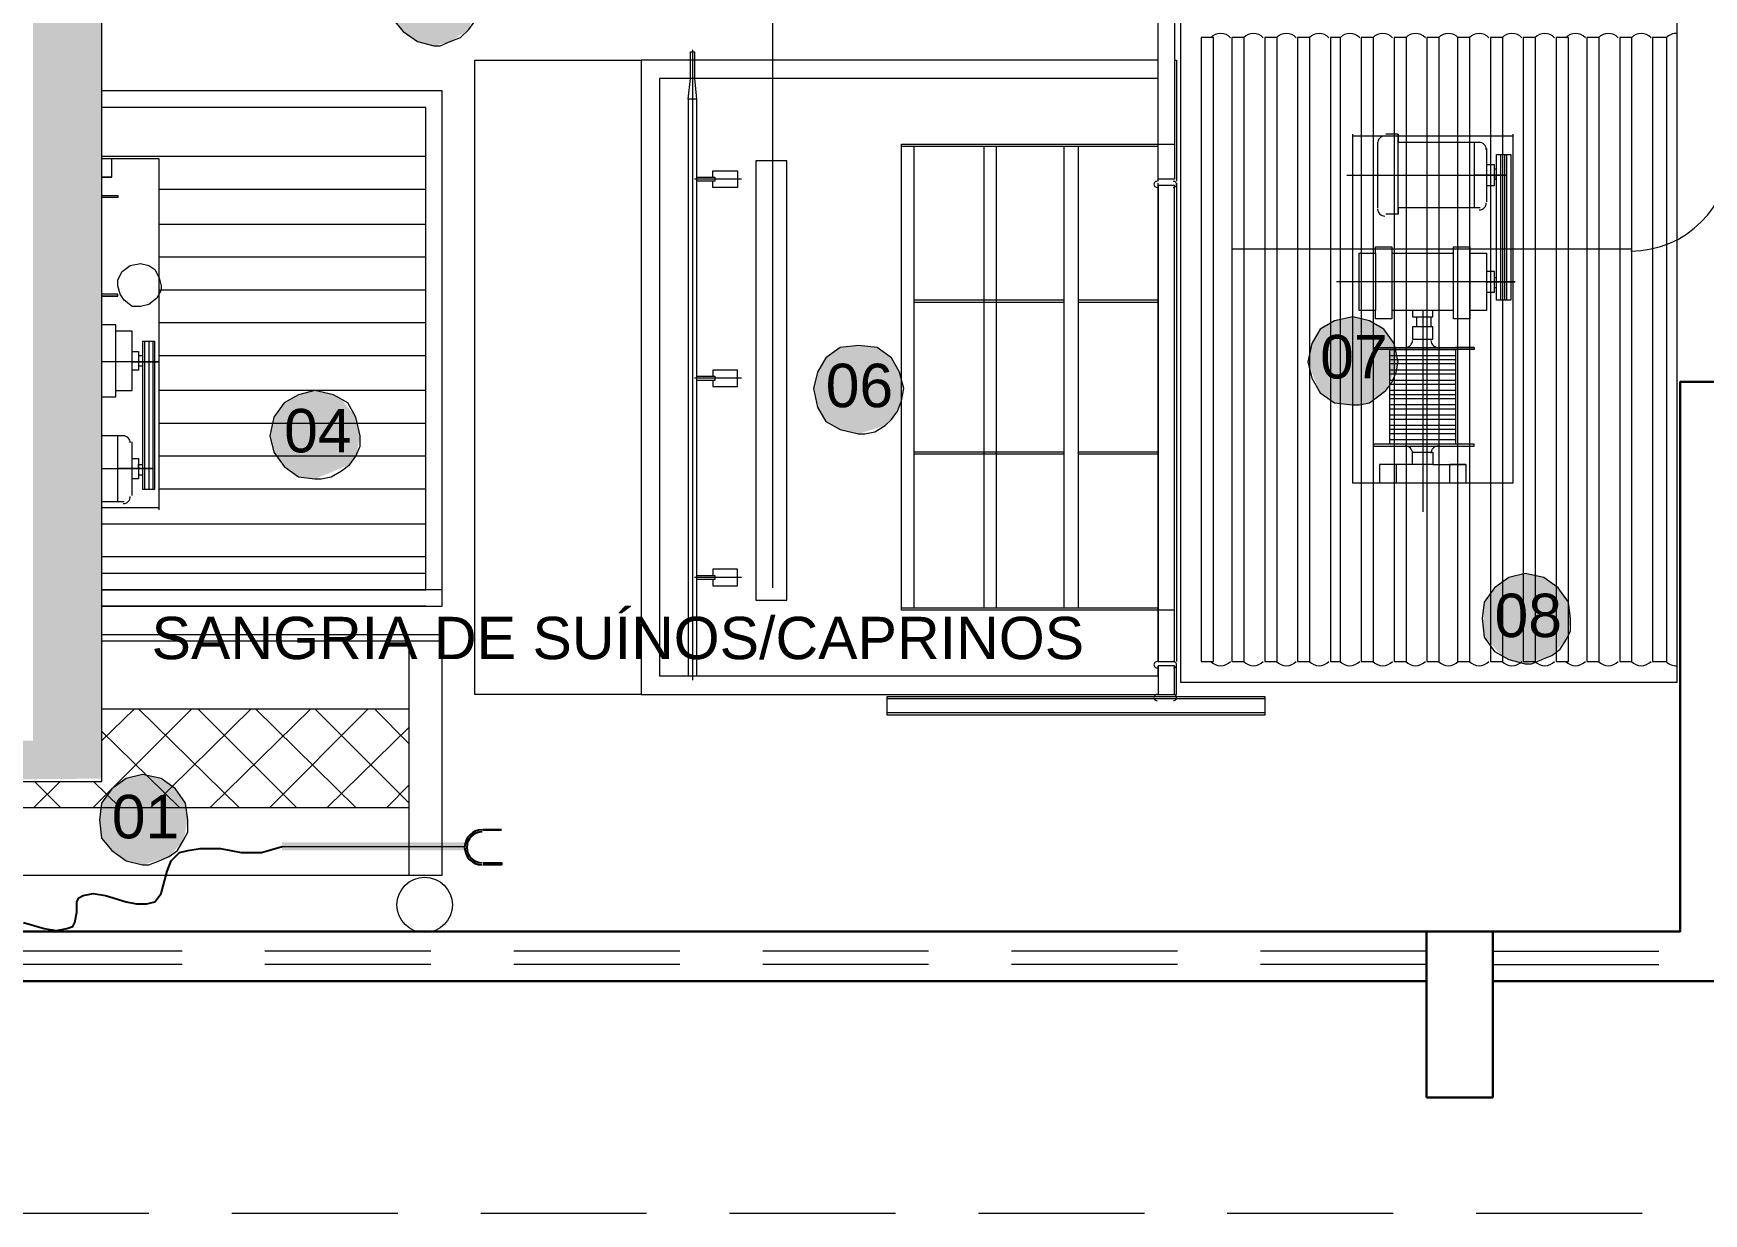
# Model space of a CAD drawing. Header units: metres. Extents: x 149 to 429, y -3 to 162.
# Drawn here: x 366.72 to 371.75, y 98.47 to 102.02 of the extents above; entities that cross this region are included whole.
import ezdxf

# ---------------------------------------------------------------- set-up
doc = ezdxf.new("R2010")
doc.units = ezdxf.units.M
doc.linetypes.add('IMPORT-Dashed _3_', pattern=[0.75, 0.5, -0.25])
doc.layers.add('1053_ARQ_BASE_MATADOURO_dwg', color=7, linetype='Continuous', lineweight=5, true_color=0x767676)
for name, color, linetype, lineweight in [('A-DETL', 7, 'Continuous', 5), ('A-DETL-GENF', 7, 'Continuous', 5), ('A-ESTRUTURA', 7, 'Continuous', 30), ('A-PAREDE', 7, 'Continuous', 30), ('A-TEXTO1', 7, 'Continuous', 5), ('A_PROJEÇÃO', 7, 'IMPORT-Dashed _3_', 5), ('PDF_equip 1020', 7, 'Continuous', 5), ('PDF_equip inox', 7, 'Continuous', 5), ('PDF_EQUIPAMENTOS', 7, 'Continuous', 5), ('PDF_Text', 7, 'Continuous', 5)]:
    doc.layers.add(name, color=color, linetype=linetype, lineweight=lineweight)
doc.styles.add('Arial_1', font='arial.ttf', dxfattribs={"height": 0.1308})
doc.styles.add('Arial_5', font='arial.ttf', dxfattribs={"height": 0.1275})

# ---------------------------------------------------------------- blocks, each defined once
blk = doc.blocks.new('1053_ARQ_BASE_MATADOURO_dwg_arq geral tgov-4039641-TÉRREO 1_20 - Dependente 2')
at = {"layer": 'A-ESTRUTURA', "color": 253, "true_color": 0xaaaaaa, "flags": 128}
blk.add_lwpolyline([(34.3046, 15.6332), (34.3046, 16.1332), (34.5046, 16.1332), (34.5046, 15.6332)], close=True, dxfattribs=at)
at = {"layer": 'A-PAREDE', "color": 253, "true_color": 0xaaaaaa}
blk.add_line((29.4796, 15.9832), (34.3046, 15.9832), dxfattribs=at)
at = {"layer": 'A-PAREDE', "color": 253, "true_color": 0xaaaaaa, "flags": 128}
for points in [[(34.5046, 16.1332), (35.0696, 16.1332), (35.0696, 17.7882), (35.2196, 17.7882), (35.2196, 15.9832), (34.5046, 15.9832)], [(29.4796, 16.5729), (29.4796, 16.1332), (34.3046, 16.1332)]]:
    blk.add_lwpolyline(points, dxfattribs=at)
at = {"layer": 'A_PROJEÇÃO', "color": 253, "true_color": 0xaaaaaa}
for p, q in [((34.3046, 16.0732), (29.4796, 16.0732)), ((34.5046, 16.0732), (39.3046, 16.0732)), ((34.3046, 16.0332), (29.4796, 16.0332)), ((34.5046, 16.0332), (39.3046, 16.0332))]:
    blk.add_line(p, q, dxfattribs=at)
at = {"layer": 'A_PROJEÇÃO', "color": 253, "true_color": 0xaaaaaa, "flags": 128}
blk.add_lwpolyline([(55.2046, 15.2832), (28.6296, 15.2832), (28.6296, 16.5729)], dxfattribs=at)
at = {"layer": 'A-TEXTO1', "insert": (30.4627, 17.0804), "char_height": 0.1275, "width": 3.354465, "attachment_point": 1, "line_spacing_factor": 0.941778, "style": 'Arial_5'}
blk.add_mtext('SANGRIA DE SUÍNOS/CAPRINOS', dxfattribs=at)
blk = doc.blocks.new('1053_ARQ_BASE_MATADOURO_dwg_ARQ GALPAO TGOV-4039645-TÉRREO 1_20 - Dependente 2')
at = {"layer": 'PDF_EQUIPAMENTOS', "true_color": 0xe2e2e2}
blk.add_hatch(color=254, dxfattribs=at).paths.add_polyline_path([(-10.6585, 6.5208), (-10.6585, 6.5455), (-11.2087, 6.5455), (-11.2087, 6.5208)])
at = {"layer": 'PDF_Text', "true_color": 0xe2e2e2}
h = blk.add_hatch(color=254, dxfattribs=at)
h.paths.add_polyline_path([(-12.1546, 6.4775), (-12.0742, 6.5022), (-12.031, 6.5517), (-12.0186, 6.6135), (-12.0248, 6.663), (-12.0557, 6.7062), (-12.1051, 6.7284), (-12.2163, 6.7284), (-12.2473, 6.7062), (-12.2782, 6.663), (-12.2906, 6.6135), (-12.2782, 6.5579), (-12.2473, 6.5208), (-12.2041, 6.4899)])
h.paths.add_polyline_path([(-11.6291, 6.4775), (-11.5487, 6.5022), (-11.5054, 6.5517), (-11.4931, 6.6135), (-11.4993, 6.663), (-11.5302, 6.7062), (-11.5796, 6.7385), (-11.6291, 6.7495), (-11.6786, 6.7372), (-11.7218, 6.7062), (-11.7527, 6.663), (-11.7589, 6.6135), (-11.7527, 6.5579), (-11.7218, 6.5208), (-11.6786, 6.4899)])
h.paths.add_polyline_path([(-7.4622, 7.0834), (-7.3818, 7.1081), (-7.3385, 7.1576), (-7.3261, 7.2194), (-7.3323, 7.2688), (-7.3632, 7.3121), (-7.4065, 7.343), (-7.4622, 7.3554), (-7.5116, 7.343), (-7.5549, 7.3121), (-7.5858, 7.2688), (-7.5894, 7.196), (-7.5858, 7.1637), (-7.5333, 7.1081), (-7.5116, 7.0957)])
h.paths.add_polyline_path([(-11.1098, 7.6398), (-11.0047, 7.6831), (-10.9861, 7.7078), (-10.9738, 7.7696), (-10.9861, 7.8253), (-11.0294, 7.8791), (-11.0541, 7.8933), (-11.1098, 7.9056), (-11.1592, 7.8933), (-11.2025, 7.8685), (-11.2334, 7.8253), (-11.2458, 7.7696), (-11.2334, 7.7202), (-11.2025, 7.6769), (-11.1592, 7.646)])
h.paths.add_polyline_path([(-9.4714, 7.7758), (-9.3911, 7.8005), (-9.3725, 7.8191), (-9.3416, 7.8747), (-9.3416, 7.9365), (-9.3478, 7.9613), (-9.3725, 8.0046), (-9.4158, 8.0355), (-9.4714, 8.0416), (-9.5271, 8.0355), (-9.5704, 8.0046), (-9.5951, 7.9613), (-9.6074, 7.9118), (-9.5951, 7.8562), (-9.5704, 7.8129), (-9.5271, 7.7882)])
h.paths.add_polyline_path([(-7.9629, 7.8624), (-7.932, 7.8685), (-7.8826, 7.9056), (-7.8455, 7.9922), (-7.8578, 8.0478), (-7.8887, 8.0911), (-7.932, 8.1158), (-7.9815, 8.1282), (-8.0371, 8.1158), (-8.0804, 8.0911), (-8.1051, 8.0478), (-8.1175, 7.9922), (-8.0839, 7.9056), (-8.0804, 7.8995), (-8.0371, 7.8685), (-7.9815, 7.8624)])
h.paths.add_polyline_path([(-12.1546, 8.2395), (-12.0804, 8.2642), (-12.0248, 8.3384), (-12.0248, 8.4002), (-12.0371, 8.4336), (-12.0619, 8.4682), (-12.1051, 8.4991), (-12.1546, 8.5115), (-12.2102, 8.4991), (-12.2535, 8.4682), (-12.2782, 8.425), (-12.2906, 8.3755), (-12.2782, 8.3199), (-12.2535, 8.2766), (-12.2102, 8.2518)])
h.paths.add_polyline_path([(-10.7512, 8.9443), (-10.7017, 8.9566), (-10.6461, 8.9937), (-10.6152, 9.0803), (-10.6275, 9.1298), (-10.6523, 9.173), (-10.6956, 9.2039), (-10.7512, 9.2163), (-10.8007, 9.2039), (-10.8439, 9.173), (-10.8793, 9.1118), (-10.8872, 9.0803), (-10.8748, 9.0246), (-10.8439, 8.9876), (-10.8007, 8.9566)])
h.paths.add_polyline_path([(-8.9645, 9.5192), (-8.8903, 9.544), (-8.8346, 9.6182), (-8.8346, 9.68), (-8.847, 9.7134), (-8.8717, 9.748), (-8.915, 9.7789), (-8.9645, 9.7913), (-9.0201, 9.7789), (-9.0634, 9.748), (-9.0881, 9.7047), (-9.1005, 9.6553), (-9.0881, 9.5996), (-9.0634, 9.5563), (-9.0201, 9.5316)])
at = {"layer": 'PDF_equip 1020', "color": 253, "true_color": 0xaaaaaa}
for p, q in [((-7.4993, 8.6723), (-7.9815, 8.6723)), ((-7.8455, 8.6784), (-7.8826, 8.6784)), ((-7.9073, 8.6537), (-7.9073, 8.4559)), ((-7.6167, 8.6537), (-7.6167, 8.4559)), ((-7.5796, 8.6352), (-7.5796, 8.4744)), ((-7.5549, 8.5733), (-7.5487, 8.5733)), ((-11.7218, 8.5486), (-11.7524, 8.5486)), ((-7.8455, 8.4373), (-7.8826, 8.4373)), ((-7.864, 8.3199), (-7.6785, 8.3199)), ((-7.5487, 8.2457), (-7.5549, 8.2457)), ((-7.5487, 8.2148), (-7.5549, 8.2148)), ((-7.6785, 8.1467), (-7.864, 8.1467)), ((-7.7898, 8.1282), (-7.7898, 8.0973)), ((-11.7095, 8.1035), (-11.7524, 8.1035)), ((-11.6291, 8.0107), (-11.6415, 8.0107)), ((-7.6724, 8.0107), (-7.8702, 8.0107)), ((-7.7713, 8.0355), (-7.7713, 7.5409)), ((-11.6291, 7.9798), (-11.6415, 7.9798)), ((-7.6724, 7.9984), (-7.8702, 7.9984)), ((-7.6724, 7.986), (-7.8702, 7.986)), ((-7.6724, 7.9675), (-7.8702, 7.9675)), ((-7.6724, 7.9551), (-7.8702, 7.9551)), ((-7.6724, 7.9365), (-7.8702, 7.9365)), ((-7.6724, 7.9242), (-7.8702, 7.9242)), ((-7.6724, 7.9056), (-7.8702, 7.9056)), ((-7.6724, 7.8933), (-7.8702, 7.8933)), ((-7.6724, 7.8809), (-7.8702, 7.8809)), ((-7.6724, 7.8624), (-7.8702, 7.8624)), ((-7.6724, 7.85), (-7.8702, 7.85)), ((-7.6724, 7.8314), (-7.8702, 7.8314)), ((-7.6724, 7.8191), (-7.8702, 7.8191)), ((-11.6847, 7.7696), (-11.7524, 7.7696)), ((-11.7033, 7.5718), (-11.7033, 7.7696)), ((-7.6724, 7.8005), (-7.8702, 7.8005)), ((-7.6724, 7.7882), (-7.8702, 7.7882)), ((-7.6724, 7.7758), (-7.8702, 7.7758)), ((-7.6724, 7.7573), (-7.8702, 7.7573)), ((-11.66, 7.5903), (-11.66, 7.7511)), ((-11.6415, 7.6522), (-11.6291, 7.6522)), ((-7.8516, 7.6831), (-7.8516, 7.6274)), ((-10.7759, 7.6089), (-11.5796, 7.6089)), ((-11.7524, 7.5718), (-11.6847, 7.5718)), ((-11.5796, 7.5532), (-11.7524, 7.5532)), ((-10.7265, 7.1699), (-11.7524, 7.1699)), ((-10.7265, 7.1514), (-11.7524, 7.1514)), ((-10.8254, 6.4466), (-10.8254, 7.1514)), ((-11.4807, 6.9474), (-11.7775, 6.6506)), ((-11.7524, 6.9474), (-10.8254, 6.9474)), ((-11.6538, 6.9474), (-11.7524, 6.8508)), ((-11.6415, 6.9474), (-11.3385, 6.6506)), ((-11.3014, 6.9474), (-11.6044, 6.6506)), ((-11.4622, 6.9474), (-11.1654, 6.6506)), ((-11.1221, 6.9474), (-11.4251, 6.6506)), ((-11.2891, 6.9474), (-10.9861, 6.6506)), ((-10.949, 6.9474), (-11.2458, 6.6506)), ((-11.1098, 6.9474), (-10.8254, 6.663)), ((-10.9305, 6.9474), (-10.8254, 6.8423)), ((-11.7524, 6.8804), (-11.5178, 6.6506)), ((-10.8254, 6.8917), (-11.0727, 6.6506)), ((-11.8766, 6.7292), (-11.9568, 6.6506)), ((-11.9554, 6.7296), (-11.8764, 6.6506)), ((-11.7767, 6.7286), (-11.6971, 6.6506)), ((-10.8254, 6.7186), (-10.8934, 6.6506)), ((-12.3277, 6.6506), (-10.8254, 6.6506))]:
    blk.add_line(p, q, dxfattribs=at)
at = {"layer": 'PDF_equip 1020', "color": 253, "lineweight": 9, "true_color": 0xaaaaaa}
for p, q in [((-10.7759, 8.6104), (-11.7524, 8.6104)), ((-10.7759, 8.5115), (-11.5796, 8.5115)), ((-10.7759, 8.4064), (-11.5796, 8.4064)), ((-10.7759, 8.3075), (-11.5796, 8.3075)), ((-10.7759, 8.2086), (-11.5796, 8.2086)), ((-10.7759, 8.1097), (-11.5796, 8.1097)), ((-10.7759, 8.0107), (-11.5796, 8.0107)), ((-10.7759, 7.9056), (-11.5796, 7.9056)), ((-10.7759, 7.8067), (-11.5796, 7.8067)), ((-10.7759, 7.7078), (-11.5796, 7.7078)), ((-10.7759, 7.5038), (-11.7524, 7.5038)), ((-10.7759, 7.4049), (-11.7524, 7.4049)), ((-10.7759, 7.3554), (-11.7524, 7.3554)), ((-10.7265, 7.3059), (-11.7524, 7.3059)), ((-10.7759, 7.2565), (-11.7524, 7.2565))]:
    blk.add_line(p, q, dxfattribs=at)
at = {"layer": 'PDF_equip 1020', "color": 253, "lineweight": 9, "true_color": 0xaaaaaa, "flags": 128}
for points in [[(-10.1268, 6.9906), (-10.6275, 6.9906), (-10.6275, 8.901), (-10.1268, 8.901)], [(-11.7524, 7.2565), (-10.7265, 7.2565), (-10.7265, 8.8083), (-11.7524, 8.8083)], [(-11.7524, 7.3059), (-10.7759, 7.3059), (-10.7759, 8.7588), (-11.7524, 8.7588)]]:
    blk.add_lwpolyline(points, dxfattribs=at)
at = {"layer": 'PDF_equip 1020', "color": 253, "true_color": 0xaaaaaa, "flags": 128}
for points in [[(-7.4993, 8.6784), (-7.4993, 7.6274), (-7.9815, 7.6274), (-7.9815, 8.6784)], [(-7.5982, 8.4559), (-7.8455, 8.4559), (-7.8455, 8.4373), (-7.8455, 8.6537), (-7.8455, 8.6784), (-7.8455, 8.6537), (-7.5982, 8.6537)], [(-7.5487, 8.1777), (-7.5487, 8.3817), (-7.5487, 8.6166), (-7.5054, 8.6166), (-7.5054, 8.3817), (-7.5054, 8.1777), (-7.5487, 8.1777), (-7.5487, 8.2333)], [(-7.5363, 8.1777), (-7.5363, 8.3817), (-7.5363, 8.6166)], [(-7.524, 8.1777), (-7.524, 8.3817), (-7.524, 8.6166)], [(-7.5178, 8.1777), (-7.5178, 8.3817), (-7.5178, 8.6166)], [(-11.5796, 7.5471), (-11.5796, 8.6042), (-11.7524, 8.6042)], [(-11.7524, 8.5486), (-11.7218, 8.5486), (-11.7218, 8.6042)], [(-8, 8.5548), (-7.5178, 8.5548), (-7.6167, 8.5548), (-7.5796, 8.5548), (-7.5796, 8.5239), (-7.5549, 8.5239), (-7.5549, 8.5857), (-7.5796, 8.5857)], [(-7.5549, 8.5362), (-7.5549, 8.5548), (-7.5549, 8.5424), (-7.5487, 8.5424)], [(-11.7524, 8.493), (-11.7033, 8.493), (-11.7033, 8.4868), (-11.7524, 8.4868)], [(-7.9135, 8.3199), (-7.9135, 8.3384), (-7.864, 8.3384), (-7.864, 8.122), (-7.9135, 8.122), (-7.9135, 8.1467)], [(-7.6291, 8.3199), (-7.592, 8.3199), (-7.5796, 8.3199), (-7.5796, 8.1467), (-7.6291, 8.1467)], [(-7.5796, 8.2024), (-7.5549, 8.2024), (-7.5549, 8.2642), (-7.5796, 8.2642)], [(-7.5796, 8.2333), (-7.4931, 8.2333), (-8.0309, 8.2333)], [(-11.7524, 8.19), (-11.7033, 8.19), (-11.7033, 8.1962), (-11.7524, 8.1962)], [(-7.8022, 8.1467), (-7.8022, 8.1282), (-7.7404, 8.1282), (-7.7404, 8.1467), (-7.7713, 8.1467), (-7.7713, 8.0355), (-7.6167, 8.0355), (-7.6724, 8.0355)], [(-7.7713, 8.1282), (-7.7465, 8.1282), (-7.7465, 8.0973)], [(-11.7524, 7.8871), (-11.7095, 7.8871), (-11.7095, 8.1035)], [(-11.7095, 7.9056), (-11.6786, 7.9056), (-11.66, 7.9056), (-11.66, 8.0849), (-11.7095, 8.0849)], [(-11.6291, 8.054), (-11.6291, 7.8438), (-11.6291, 7.6089), (-11.592, 7.6089), (-11.592, 7.8438), (-11.592, 8.054), (-11.6291, 8.054), (-11.6291, 7.9922)], [(-11.6229, 8.054), (-11.6229, 7.8438), (-11.6229, 7.6089)], [(-11.6105, 8.054), (-11.6105, 7.8438), (-11.6105, 7.6089)], [(-11.5982, 8.054), (-11.5982, 7.8438), (-11.5982, 7.6089)], [(-11.66, 8.0231), (-11.6415, 8.0231), (-11.6415, 7.9675), (-11.66, 7.9675)], [(-7.7218, 8.0355), (-7.6167, 8.0355), (-7.6167, 8.0293), (-7.9197, 8.0293), (-7.9197, 8.0355), (-7.8207, 8.0355), (-7.7404, 8.0355)], [(-7.8702, 7.7449), (-7.8702, 8.0293), (-7.6724, 8.0293), (-7.6724, 7.7449)], [(-11.66, 7.9922), (-11.5796, 7.9922), (-11.7524, 7.9922)], [(-11.7524, 7.6707), (-11.5982, 7.6707), (-11.7033, 7.6707), (-11.66, 7.6707), (-11.66, 7.7016), (-11.6415, 7.7016), (-11.6415, 7.6398), (-11.66, 7.6398)], [(-11.6415, 7.6893), (-11.6415, 7.6707), (-11.6415, 7.6831), (-11.6291, 7.6831)], [(-7.8022, 7.6831), (-7.9011, 7.6831), (-7.9011, 7.6274)], [(-7.7404, 7.6831), (-7.6414, 7.6831), (-7.6414, 7.6274)], [(-7.6414, 7.6831), (-7.6909, 7.6831), (-7.6909, 7.6274)], [(-12.4328, 6.7284), (-12.4328, 6.4466), (-10.7265, 6.4466), (-10.7265, 7.1514), (-10.7265, 7.1699)]]:
    blk.add_lwpolyline(points, dxfattribs=at)
at = {"layer": 'PDF_equip 1020', "color": 253, "lineweight": 9, "true_color": 0xaaaaaa, "flags": 128}
blk.add_lwpolyline([(-9.7806, 7.275), (-9.6878, 7.275), (-9.6878, 8.5981), (-9.7806, 8.5981)], close=True, dxfattribs=at)
at = {"layer": 'PDF_equip 1020', "color": 253, "true_color": 0xaaaaaa, "flags": 128}
for points in [[(-7.9629, 8.1467), (-7.9629, 8.3199), (-7.9135, 8.3199), (-7.9135, 8.1467)], [(-7.6291, 8.122), (-7.6785, 8.122), (-7.6785, 8.3384), (-7.6291, 8.3384)], [(-11.6353, 8.1591), (-11.66, 8.1591), (-11.6847, 8.1777), (-11.6971, 8.1962), (-11.7033, 8.2209), (-11.7033, 8.2395), (-11.6909, 8.2642), (-11.6662, 8.2828), (-11.6353, 8.2889), (-11.6105, 8.2828), (-11.592, 8.2704), (-11.5796, 8.2457), (-11.5735, 8.2209), (-11.5735, 8.2086), (-11.5858, 8.1838), (-11.6105, 8.1653)], [(-11.7524, 8.19), (-11.7033, 8.19)], [(-7.8022, 8.0602), (-7.7404, 8.0602), (-7.7404, 8.0973), (-7.8022, 8.0973)], [(-7.9197, 7.7387), (-7.7218, 7.7387), (-7.6167, 7.7387), (-7.6167, 7.7449), (-7.9197, 7.7449)], [(-7.8022, 7.7202), (-7.7404, 7.7202), (-7.7404, 7.6831), (-7.8022, 7.6831)]]:
    blk.add_lwpolyline(points, close=True, dxfattribs=at)
at = {"layer": 'PDF_equip 1020', "color": 253, "true_color": 0xaaaaaa}
blk.add_circle((-10.779, 6.3569), 0.0835, dxfattribs=at)
for centre, start, end in [((-7.8857, 8.6506), 89.9999, 180.0001), ((-7.6013, 8.6321), 359.9999, 90.0001), ((-7.6013, 8.4713), 269.9999, 0.0001), ((-7.8857, 8.4528), 179.9999, 270.0001), ((-7.8238, 8.0571), 269.9999, 0.0001), ((-7.7249, 8.0571), 179.9999, 270.0001), ((-11.6878, 7.748), 359.9999, 90.0001), ((-7.8238, 7.7171), 359.9999, 90.0001), ((-7.7249, 7.7171), 89.9999, 180.0001), ((-11.6878, 7.5872), 269.9999, 0.0001)]:
    blk.add_arc(centre, 0.0216, start, end, dxfattribs=at)
at = {"layer": 'PDF_equip inox', "color": 253, "lineweight": 9, "true_color": 0xaaaaaa}
for p, q in [((-9.9722, 8.9319), (-9.9722, 7.0339)), ((-9.9846, 8.7835), (-9.9846, 7.0463)), ((-9.9598, 8.7835), (-9.9598, 7.0463)), ((-8.5688, 8.6413), (-9.3416, 8.6413)), ((-9.3045, 8.6413), (-9.3045, 7.2503)), ((-9.0943, 8.6413), (-9.0943, 7.2503)), ((-9.0572, 8.6413), (-9.0572, 7.2503)), ((-8.8532, 8.6413), (-8.8532, 7.2503)), ((-8.8099, 8.6413), (-8.8099, 7.2503)), ((-9.8238, 8.5424), (-9.966, 8.5424)), ((-8.5132, 8.5301), (-8.5132, 7.0896)), ((-8.8532, 8.1777), (-9.3045, 8.1777)), ((-8.8532, 8.1715), (-9.3045, 8.1715)), ((-8.5688, 8.1777), (-8.8099, 8.1777)), ((-8.5688, 8.1715), (-8.8099, 8.1715)), ((-9.8238, 7.9427), (-9.966, 7.9427)), ((-8.8532, 7.7202), (-9.3045, 7.7202)), ((-8.8532, 7.714), (-9.3045, 7.714)), ((-8.5688, 7.7202), (-8.8099, 7.7202)), ((-8.5688, 7.714), (-8.8099, 7.714)), ((-9.8238, 7.343), (-9.966, 7.343)), ((-8.5688, 7.2503), (-9.3416, 7.2503)), ((-8.5688, 6.9783), (-8.5193, 6.9783))]:
    blk.add_line(p, q, dxfattribs=at)
at = {"layer": 'PDF_equip inox', "color": 253, "lineweight": 9, "true_color": 0xaaaaaa, "flags": 128}
for points in [[(-8.5193, 8.5424), (-8.5688, 8.5424), (-8.5688, 9.1792), (-8.5193, 9.1792)], [(-8.439, 8.969), (-8.439, 7.0896), (-8.4019, 7.0896), (-8.4019, 8.969)], [(-8.3091, 7.0896), (-8.3091, 8.969), (-8.3462, 8.969), (-8.3462, 7.0896)], [(-8.2102, 7.0896), (-8.2102, 8.969), (-8.2473, 8.969), (-8.2473, 7.0896)], [(-8.1113, 7.0896), (-8.1113, 8.969), (-8.1484, 8.969), (-8.1484, 7.0896)], [(-8.0186, 7.0896), (-8.0186, 8.969), (-8.0495, 8.969), (-8.0495, 7.0896)], [(-7.9197, 7.0896), (-7.9197, 8.969), (-7.9567, 8.969), (-7.9567, 7.0896)], [(-7.8207, 7.0896), (-7.8207, 8.969), (-7.8578, 8.969), (-7.8578, 7.0896)], [(-7.7218, 7.0896), (-7.7218, 8.969), (-7.7589, 8.969), (-7.7589, 7.0896)], [(-7.6291, 7.0896), (-7.6291, 8.969), (-7.6662, 8.969), (-7.6662, 7.0896)], [(-7.5302, 7.0896), (-7.5302, 8.969), (-7.5673, 8.969), (-7.5673, 7.0896)], [(-7.4312, 7.0896), (-7.4312, 8.969), (-7.4683, 8.969), (-7.4683, 7.0896)], [(-7.3694, 7.0896), (-7.3323, 7.0896), (-7.3323, 8.969), (-7.3694, 8.969)], [(-7.2396, 7.0896), (-7.2396, 8.969), (-7.2767, 8.969), (-7.2767, 7.0896)], [(-7.1778, 7.0896), (-7.1407, 7.0896), (-7.1407, 8.969), (-7.1778, 8.969)], [(-9.966, 8.8454), (-9.9598, 8.7835), (-9.9846, 8.7835), (-9.9784, 8.8454), (-9.9784, 8.9257), (-9.966, 8.9257)], [(-8.2473, 6.935), (-9.3849, 6.935), (-9.3849, 6.9845), (-8.2473, 6.9845)], [(-8.2473, 6.9288), (-9.3849, 6.9288), (-9.3849, 6.9783), (-8.2473, 6.9783)]]:
    blk.add_lwpolyline(points, close=True, dxfattribs=at)
for points in [[(-7.0418, 8.969), (-7.0788, 8.969), (-7.0788, 7.0896), (-7.0418, 7.0896)], [(-7.0727, 7.0896), (-7.0356, 7.0896), (-7.0356, 8.969), (-7.0727, 8.969)], [(-8.5688, 8.901), (-10.1268, 8.901), (-10.1268, 6.9906), (-8.5132, 6.9906), (-8.5132, 7.0772)], [(-8.5193, 8.901), (-8.5132, 8.901), (-8.5132, 8.5362)], [(-8.5688, 8.5362), (-8.5688, 8.8454), (-10.0711, 8.8454), (-10.0711, 7.0463), (-8.5688, 7.0463), (-8.5688, 7.0772), (-8.5688, 6.9906), (-8.5193, 6.9906), (-8.5193, 7.0772), (-8.5688, 7.0772)], [(-8.5193, 7.2441), (-9.3416, 7.2441), (-9.3416, 8.6475), (-8.5193, 8.6475)], [(-9.9104, 8.5486), (-9.9104, 8.5672), (-9.8362, 8.5672), (-9.8362, 8.5177), (-9.9104, 8.5177), (-9.9104, 8.5362)], [(-9.9598, 8.5486), (-9.9042, 8.5486), (-9.9042, 8.5362), (-9.9598, 8.5362)], [(-8.5688, 7.0896), (-8.5193, 7.0896), (-8.5193, 8.5239), (-8.5688, 8.5239), (-8.5688, 7.0896), (-8.5688, 8.5301)], [(-9.9104, 7.9365), (-9.9104, 7.918), (-9.8362, 7.918), (-9.8362, 7.9675), (-9.9104, 7.9675), (-9.9104, 7.9489)], [(-9.9598, 7.9489), (-9.9042, 7.9489), (-9.9042, 7.9365), (-9.9598, 7.9365)], [(-9.9598, 7.3492), (-9.9042, 7.3492), (-9.9042, 7.3369), (-9.9598, 7.3369)], [(-9.9104, 7.3369), (-9.9104, 7.3183), (-9.8362, 7.3183), (-9.8362, 7.3678), (-9.9104, 7.3678), (-9.9104, 7.3492)]]:
    blk.add_lwpolyline(points, dxfattribs=at)
at = {"layer": 'PDF_equip inox', "color": 253, "lineweight": 9, "true_color": 0xaaaaaa}
for centre, radius, start, end in [((-8.3802, 8.9412), 0.0402, 42.506, 137.494), ((-8.2813, 8.9412), 0.0402, 42.506, 137.494), ((-8.1824, 8.9412), 0.0402, 42.506, 137.494), ((-8.0835, 8.9412), 0.0402, 42.506, 137.494), ((-7.9908, 8.9412), 0.0402, 42.506, 137.494), ((-7.8918, 8.9412), 0.0402, 42.506, 137.494), ((-7.7929, 8.9412), 0.0402, 42.506, 137.494), ((-7.694, 8.9412), 0.0402, 42.506, 137.494), ((-7.6013, 8.9412), 0.0402, 42.506, 137.494), ((-7.5023, 8.9412), 0.0402, 42.506, 137.494), ((-7.4034, 8.9412), 0.0402, 42.506, 137.494), ((-7.3107, 8.9412), 0.0402, 42.506, 137.494), ((-7.2118, 8.9412), 0.0402, 42.506, 137.494), ((-7.1129, 8.9412), 0.0402, 42.506, 137.494), ((-7.0078, 8.9412), 0.0402, 86.0065, 137.4939), ((-8.5719, 8.527), 0.00927, 89.9999, 270.0001), ((-8.5224, 8.527), 0.00927, 269.9999, 90.0001), ((-8.5719, 7.0803), 0.00927, 89.9999, 270.0001), ((-8.5224, 7.0803), 0.00927, 269.9999, 90.0001), ((-8.3802, 7.1174), 0.0402, 222.506, 317.494), ((-8.2813, 7.1174), 0.0402, 222.506, 317.494), ((-8.1824, 7.1174), 0.0402, 222.506, 317.494), ((-8.0835, 7.1174), 0.0402, 222.506, 317.494), ((-7.9908, 7.1174), 0.0402, 222.506, 317.494), ((-7.8918, 7.1174), 0.0402, 222.506, 317.494), ((-7.7929, 7.1174), 0.0402, 222.506, 317.494), ((-7.694, 7.1174), 0.0402, 222.506, 317.494), ((-7.6013, 7.1174), 0.0402, 222.506, 317.494), ((-7.5023, 7.1174), 0.0402, 222.506, 317.494), ((-7.4034, 7.1174), 0.0402, 222.506, 317.494), ((-7.3107, 7.1174), 0.0402, 222.506, 317.494), ((-7.2118, 7.1174), 0.0402, 222.506, 317.494), ((-7.1129, 7.1174), 0.0402, 222.506, 317.494), ((-7.0078, 7.1174), 0.0402, 222.5061, 273.9935), ((-8.5719, 6.9814), 0.00927, 89.9999, 270.0001), ((-8.5224, 6.9814), 0.00927, 269.9999, 90.0001)]:
    blk.add_arc(centre, radius, start, end, dxfattribs=at)
at = {"layer": 'PDF_EQUIPAMENTOS', "color": 253, "true_color": 0xaaaaaa}
for p, q in [((-9.7311, 9.1112), (-9.7311, 7.3121)), ((-8.3462, 8.3322), (-7.1407, 8.3322)), ((-11.2087, 6.5331), (-10.6585, 6.5331))]:
    blk.add_line(p, q, dxfattribs=at)
at = {"layer": 'PDF_EQUIPAMENTOS', "color": 253, "true_color": 0xaaaaaa, "flags": 128}
blk.add_lwpolyline([(-8.5008, 9.0308), (-8.5008, 7.0277), (-7.0047, 7.0277), (-7.0047, 9.0308)], close=True, dxfattribs=at)
at = {"layer": 'PDF_EQUIPAMENTOS', "color": 253, "lineweight": 25, "true_color": 0xaaaaaa, "flags": 128}
blk.add_lwpolyline([(-10.5472, 6.5826), (-10.6028, 6.5826)], close=True, dxfattribs=at)
for points in [[(-11.9877, 6.3044), (-11.9258, 6.2858), (-11.8888, 6.2797), (-11.8578, 6.2858), (-11.8393, 6.292), (-11.8331, 6.3044), (-11.8269, 6.3353), (-11.8269, 6.3662), (-11.8207, 6.3786), (-11.8084, 6.3848), (-11.7775, 6.3909), (-11.7404, 6.3848), (-11.6786, 6.3662), (-11.6476, 6.36), (-11.6167, 6.36), (-11.592, 6.3662), (-11.5735, 6.3909), (-11.5549, 6.459), (-11.5425, 6.4899), (-11.5178, 6.5146), (-11.4931, 6.5208), (-11.456, 6.527), (-11.3942, 6.527), (-11.3323, 6.5146), (-11.2705, 6.5146), (-11.2087, 6.5331)], [(-10.6028, 6.4837), (-10.5472, 6.4837), (-10.5472, 6.4775), (-10.6028, 6.4775)]]:
    blk.add_lwpolyline(points, dxfattribs=at)
at = {"layer": 'PDF_EQUIPAMENTOS', "color": 253, "true_color": 0xaaaaaa}
blk.add_arc((-7.1438, 8.6259), 0.2998, 270, 360, dxfattribs=at)
at = {"layer": 'PDF_EQUIPAMENTOS', "color": 253, "lineweight": 25, "true_color": 0xaaaaaa}
for radius in [0.0526, 0.0464]:
    blk.add_arc((-10.6059, 6.5301), radius, 90, 270, dxfattribs=at)
at = {"layer": 'PDF_Text', "color": 253, "true_color": 0xaaaaaa, "flags": 128}
for points in [[(-10.6152, 9.0803), (-10.6275, 9.1298), (-10.6523, 9.173), (-10.6956, 9.2039), (-10.7512, 9.2163), (-10.8007, 9.2039), (-10.8439, 9.173), (-10.8748, 9.1298), (-10.8872, 9.0803), (-10.8748, 9.0246), (-10.8439, 8.9876), (-10.8007, 8.9566), (-10.7512, 8.9443), (-10.7326, 8.9443), (-10.7017, 8.9566), (-10.6708, 8.969), (-10.6461, 8.9937), (-10.6275, 9.0185), (-10.6214, 9.0494)], [(-7.8455, 7.9922), (-7.8578, 8.0478), (-7.8887, 8.0911), (-7.932, 8.1158), (-7.9815, 8.1282), (-8.0371, 8.1158), (-8.0804, 8.0911), (-8.1051, 8.0478), (-8.1175, 7.9922), (-8.1051, 7.9427), (-8.0804, 7.8995), (-8.0371, 7.8685), (-7.9815, 7.8624), (-7.9629, 7.8624), (-7.932, 7.8685), (-7.9073, 7.8871), (-7.8826, 7.9056), (-7.864, 7.9304), (-7.8516, 7.9613)], [(-9.3354, 7.9118), (-9.3478, 7.9613), (-9.3725, 8.0046), (-9.4158, 8.0355), (-9.4714, 8.0416), (-9.5271, 8.0355), (-9.5704, 8.0046), (-9.5951, 7.9613), (-9.6074, 7.9118), (-9.5951, 7.8562), (-9.5704, 7.8129), (-9.5271, 7.7882), (-9.4714, 7.7758), (-9.4529, 7.7758), (-9.422, 7.782), (-9.3911, 7.8005), (-9.3725, 7.8191), (-9.354, 7.8438), (-9.3416, 7.8747)], [(-10.9738, 7.7696), (-10.9861, 7.8253), (-11.0109, 7.8685), (-11.0541, 7.8933), (-11.1098, 7.9056), (-11.1592, 7.8933), (-11.2025, 7.8685), (-11.2334, 7.8253), (-11.2458, 7.7696), (-11.2334, 7.7202), (-11.2025, 7.6769), (-11.1592, 7.646), (-11.1098, 7.6398), (-11.0912, 7.6398), (-11.0603, 7.646), (-11.0294, 7.6645), (-11.0047, 7.6831), (-10.9861, 7.7078), (-10.9738, 7.7387)], [(-7.3261, 7.2194), (-7.3323, 7.2688), (-7.3632, 7.3121), (-7.4065, 7.343), (-7.4622, 7.3554), (-7.5116, 7.343), (-7.5549, 7.3121), (-7.5858, 7.2688), (-7.592, 7.2194), (-7.5858, 7.1637), (-7.5549, 7.1205), (-7.5116, 7.0957), (-7.4622, 7.0834), (-7.4436, 7.0834), (-7.4127, 7.0957), (-7.3818, 7.1081), (-7.3571, 7.1267), (-7.3385, 7.1576), (-7.3261, 7.1823)], [(-11.4931, 6.6135), (-11.4993, 6.663), (-11.5302, 6.7062), (-11.5735, 6.7372), (-11.6291, 6.7495), (-11.6786, 6.7372), (-11.7218, 6.7062), (-11.7527, 6.663), (-11.7589, 6.6135), (-11.7527, 6.5579), (-11.7218, 6.5208), (-11.6786, 6.4899), (-11.6291, 6.4775), (-11.6105, 6.4775), (-11.5796, 6.4899), (-11.5487, 6.5022), (-11.524, 6.5208), (-11.5054, 6.5517), (-11.4931, 6.5764)]]:
    blk.add_lwpolyline(points, close=True, dxfattribs=at)
at = {"layer": 'PDF_Text', "char_height": 0.1308, "width": 0.243392, "attachment_point": 1, "line_spacing_factor": 0.941778, "style": 'Arial_1'}
for s, insert in [('07', (-8.0804, 8.0732)), ('06', (-9.5704, 7.9866)), ('04', (-11.2025, 7.8506)), ('08', (-7.5549, 7.2942)), ('01', (-11.7218, 6.6883))]:
    blk.add_mtext(s, dxfattribs=dict(at, insert=insert))
blk = doc.blocks.new('1053_ARQ_BASE_MATADOURO_dwg-3625622-TÉRREO 1_20 - Dependente 2')
for name, p in [('1053_ARQ_BASE_MATADOURO_dwg_arq geral tgov-4039641-TÉRREO 1_20 - Dependente 2', (130.2098, 83.186)), ('1053_ARQ_BASE_MATADOURO_dwg_ARQ GALPAO TGOV-4039645-TÉRREO 1_20 - Dependente 2', (172.2746, 93.0419))]:
    blk.add_blockref(name, p)

msp = doc.modelspace()

# ---------------------------------------------------------------- hatches: boundary and pattern name
at = {"layer": 'A-DETL-GENF', "true_color": 0xffff00}
h = msp.add_hatch(color=2, dxfattribs=at)
h.paths.add_polyline_path([(365.8845, 99.7704), (366.9273, 99.7791), (366.9273, 110.2375), (345.3444, 110.2375), (345.3444, 99.7704), (365.7098, 99.7704)])
h.paths.add_polyline_path([(348.6358, 99.8939), (345.729, 99.8939), (345.729, 109.9402), (366.7201, 109.9402), (366.7201, 99.8939), (349.5005, 99.8939)])

# ---------------------------------------------------------------- linework, layer by layer
at = {"layer": 'A-DETL'}
for p, q in [((366.9273, 99.7704), (366.9273, 110.2375)), ((345.3444, 99.7704), (366.9273, 99.7704))]:
    msp.add_line(p, q, dxfattribs=at)

# ---------------------------------------------------------------- block references
at = {"layer": '1053_ARQ_BASE_MATADOURO_dwg', "color": 253, "true_color": 0xaaaaaa}
msp.add_blockref('1053_ARQ_BASE_MATADOURO_dwg-3625622-TÉRREO 1_20 - Dependente 2', (206.405, 0), dxfattribs=at)

doc.saveas('drawing.dxf')
